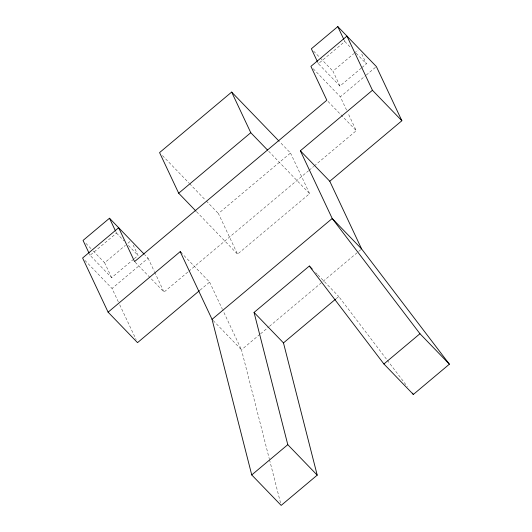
<?xml version="1.0" encoding="UTF-8"?>
<svg xmlns="http://www.w3.org/2000/svg" width="532" height="532" viewBox="0 0 532 532"><rect width="100%" height="100%" fill="white"/><g stroke="black" fill="none" stroke-linecap="round" stroke-linejoin="round"><path stroke-width="0.4" stroke-dasharray="2.66 2" d="M133.678 259.17L111.647 277.664L90.068 255.32L116.501 233.129L115.803 231.639M361.348 68.069L339.948 86.031L318.369 63.687L344.803 41.496L344.098 40.006M111.647 277.664L104.638 262.768L125.406 245.332M127.926 243.224L131.072 240.577M339.948 86.031L332.939 71.135L353.707 53.699M354.339 53.173L358.109 50.001M134.303 258.645L138.081 255.473L133.173 245.046M361.973 67.537L366.382 63.84L361.474 53.413M118.323 301.824L112.039 288.47L148.089 258.213L144.624 254.629M346.571 110.084L340.334 96.837L365.63 75.604M366.262 75.072L375.752 67.105M290.512 153.023L309.624 193.641L237.531 254.156L218.419 213.538L290.512 153.023L279.546 141.672M135.168 262.19L164.016 292.061L188.208 271.759M188.84 271.22L308.52 170.765M309.159 170.227L313.614 166.489M314.252 165.957L356.267 130.686L347.955 113.023M200.132 290.08L209.621 282.113L181.924 253.438M259.915 334.342L241.481 349.817L269.298 458.883M260.554 333.81L268.82 326.874M269.451 326.342L361.634 248.963M336.211 298.638L338.751 296.504L386.811 359.612M344.803 41.496L351.047 47.966M356.161 53.253L366.382 63.84M313.627 51.139L319.878 57.609M320.444 58.201L332.939 71.135M313.222 68.754L340.334 96.837M327.998 101.413L356.267 130.686M268.66 151.221L309.624 193.641M315.675 272.603L317.405 274.399M317.983 274.997L338.751 296.504M162.453 155.583L188.993 183.068M189.572 183.666L205.724 200.391M206.303 200.99L218.419 213.538M196.567 211.743L237.531 254.156M213.206 320.543L241.481 349.817L222.576 309.644M116.501 233.129L123.883 240.777M128.431 245.478L138.081 255.473M85.898 243.363L91.012 248.657M93.28 251.011L104.638 262.768M84.921 260.387L112.039 288.47M387.309 360.27L407.332 386.565M317.664 62.197L318.369 63.687M209.621 282.113L222.223 308.899M148.089 258.213L154.32 271.46M154.666 272.191L164.016 292.061M119.72 304.789L136.132 339.662M89.369 253.831L90.068 255.32M269.505 459.688L280.756 503.797"/><path stroke-width="0.8" d="M278.974 141.073L231.659 92.083L159.567 152.598L178.685 193.216L195.989 211.144M144.046 254.03L109.492 218.233L83.059 240.424L89.017 253.086M199.5 290.612L137.529 342.635L108.102 312.164L180.195 251.643L212.055 319.346L251.742 474.93L281.169 505.4L317.212 475.143L287.785 444.672L254.057 312.43L309.325 266.033L383.911 363.981L413.337 394.451L449.387 364.194L361.634 248.963L329.78 181.252L401.873 120.737L376.383 66.573L337.793 26.6L311.36 48.791L317.318 61.453M178.685 193.216L250.778 132.701L231.659 92.083M449.387 364.194L419.961 333.724L332.214 218.492L300.354 150.782L372.447 90.267L346.957 36.103L310.914 66.367L326.841 100.215L134.589 261.591L118.663 227.743L82.613 258L108.102 312.164M212.055 319.346L332.214 218.492L361.634 248.963M317.212 475.143L283.476 342.901L335.572 299.17M251.742 474.93L287.785 444.672M383.911 363.981L419.961 333.724M372.447 90.267L401.873 120.737M300.354 150.782L329.78 181.252M250.778 132.701L267.51 150.031M309.325 266.033L312.211 269.019M254.057 312.43L283.476 342.901M180.195 251.643L181.352 252.84M412.34 393.141L413.337 394.451M337.793 26.6L343.752 39.262M109.492 218.233L115.451 230.895"/></g></svg>
